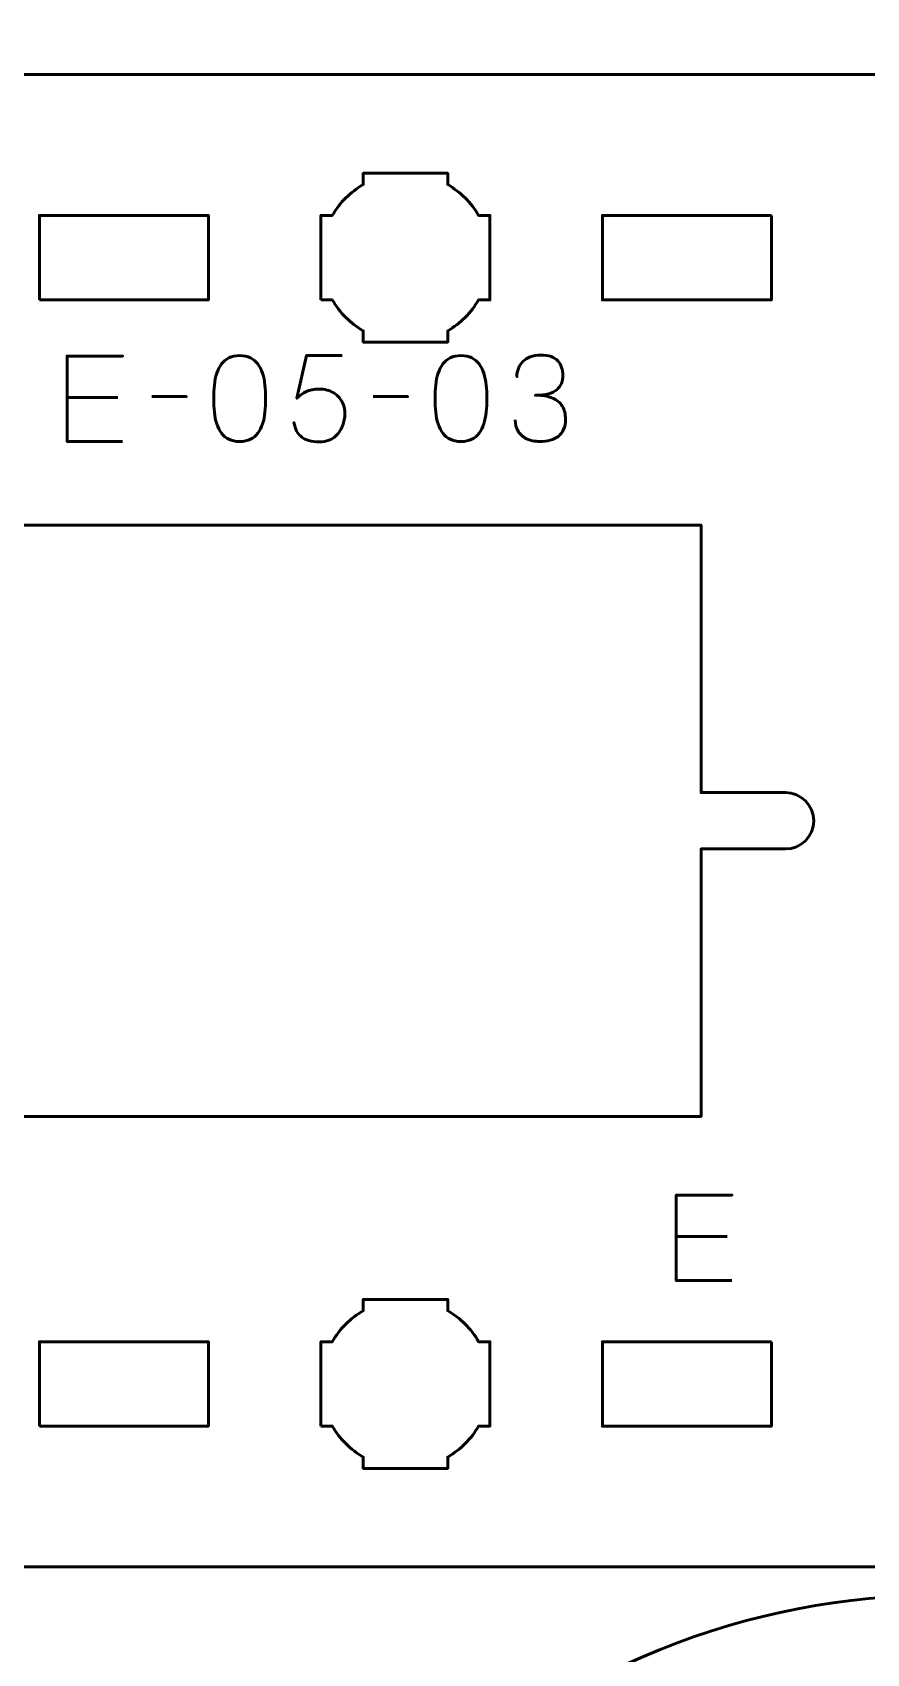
# Model space of a CAD drawing. Header units: centimetres. Extents: x -21 to 0, y -29.7 to 0.
# Drawn here: x -16.42 to -13.46, y -21.22 to -15.46 of the extents above; entities that cross this region are included whole.
import ezdxf

# ---------------------------------------------------------------- set-up
doc = ezdxf.new("R2010")
doc.units = ezdxf.units.CM
doc.header["$MEASUREMENT"] = 0
doc.layers.add('Layer 1', color=7, linetype='Continuous')

msp = doc.modelspace()

# ---------------------------------------------------------------- linework, layer by layer
at = {"layer": 'Layer 1', "color": 1, "lineweight": 53}
msp.add_open_spline([(-21.00003, -29.19995), (-21.00003, -29.19995), (-21.00003, -2.89992), (-21.00003, -2.89992), (-21.00003, -2.89992), (-21.00003, -2.81709), (-20.93286, -2.74992), (-20.85003, -2.74992), (-20.85003, -2.74992), (-20.7672, -2.74992), (-20.70003, -2.68275), (-20.70003, -2.59992), (-20.70003, -2.59992), (-20.70003, -2.51709), (-20.7672, -2.44992), (-20.85003, -2.44992), (-20.85003, -2.44992), (-20.93286, -2.44992), (-21.00003, -2.38275), (-21.00003, -2.29992), (-21.00003, -2.29992), (-21.00003, -2.21709), (-20.93286, -2.14992), (-20.85003, -2.14992), (-20.85003, -2.14992), (-20.7672, -2.14992), (-20.70003, -2.08275), (-20.70003, -1.99992), (-20.70003, -1.99992), (-20.70003, -1.91709), (-20.7672, -1.84992), (-20.85003, -1.84992), (-20.85003, -1.84992), (-20.93286, -1.84992), (-21.00003, -1.78275), (-21.00003, -1.69992), (-21.00003, -1.69992), (-21.00003, -1.61709), (-20.93286, -1.54992), (-20.85003, -1.54992), (-20.85003, -1.54992), (-20.7672, -1.54992), (-20.70003, -1.48275), (-20.70003, -1.39992), (-20.70003, -1.39992), (-20.70003, -1.31709), (-20.7672, -1.24992), (-20.85003, -1.24992), (-20.85003, -1.24992), (-20.93286, -1.24992), (-21.00003, -1.18275), (-21.00003, -1.09992), (-21.00003, -1.09992), (-21.00003, -1.09992), (-21.00003, -0.49992), (-21.00003, -0.49992), (-21.00003, -0.49992), (-21.00003, -0.22295), (-20.77694, 0.00004), (-20.49994, 0.00004), (-20.49994, 0.00004), (-20.49994, 0.00004), (-0.50008, 0.00004), (-0.50008, 0.00004), (-0.50008, 0.00004), (-0.22294, 0.00004), (0.00002, -0.22295), (0.00002, -0.49992), (0.00002, -0.49992), (0.00002, -0.49992), (0.00002, -29.19995), (0.00002, -29.19995), (0.00002, -29.19995), (0.00002, -29.47695), (-0.22294, -29.70004), (-0.50008, -29.70004), (-0.50008, -29.70004), (-0.50008, -29.70004), (-20.49994, -29.70004), (-20.49994, -29.70004), (-20.49994, -29.70004), (-20.77694, -29.70004), (-21.00003, -29.47695), (-21.00003, -29.19995)], degree=3, knots=[0, 0, 0, 0, 0.047619, 0.047619, 0.047619, 0.047619, 0.0952381, 0.0952381, 0.0952381, 0.0952381, 0.1428571, 0.1428571, 0.1428571, 0.1428571, 0.1904762, 0.1904762, 0.1904762, 0.1904762, 0.2380952, 0.2380952, 0.2380952, 0.2380952, 0.2857143, 0.2857143, 0.2857143, 0.2857143, 0.3333333, 0.3333333, 0.3333333, 0.3333333, 0.3809524, 0.3809524, 0.3809524, 0.3809524, 0.4285714, 0.4285714, 0.4285714, 0.4285714, 0.4761905, 0.4761905, 0.4761905, 0.4761905, 0.5238095, 0.5238095, 0.5238095, 0.5238095, 0.5714286, 0.5714286, 0.5714286, 0.5714286, 0.6190476, 0.6190476, 0.6190476, 0.6190476, 0.6666667, 0.6666667, 0.6666667, 0.6666667, 0.7142857, 0.7142857, 0.7142857, 0.7142857, 0.7619048, 0.7619048, 0.7619048, 0.7619048, 0.8095238, 0.8095238, 0.8095238, 0.8095238, 0.8571429, 0.8571429, 0.8571429, 0.8571429, 0.9047619, 0.9047619, 0.9047619, 0.9047619, 0.952381, 0.952381, 0.952381, 0.952381, 1, 1, 1, 1], dxfattribs=at)
at = {"layer": 'Layer 1', "color": 3, "lineweight": 53}
for points, knots in [([(-10.45004, -20.41233), (-10.45012, -20.68939), (-10.67319, -20.91227), (-10.95014, -20.91227), (-10.95014, -20.91227), (-13.71673, -20.91227), (-16.48335, -20.91227), (-19.24994, -20.91227), (-19.24994, -20.91227), (-19.52694, -20.91227), (-19.75004, -20.68918), (-19.75004, -20.41218), (-19.75004, -20.41218), (-19.75004, -20.41218), (-19.75004, -16.11232), (-19.75004, -16.11232), (-19.75004, -16.11232), (-19.75004, -15.83519), (-19.52694, -15.61223), (-19.24994, -15.61223), (-19.24994, -15.61223), (-16.48335, -15.61223), (-13.71673, -15.61223), (-10.95014, -15.61223), (-10.95014, -15.61223), (-10.67314, -15.61223), (-10.45004, -15.83532), (-10.45004, -16.11232), (-10.45004, -16.11232), (-10.45004, -16.11232), (-10.45004, -20.41233), (-10.45004, -20.41233)], [0, 0, 0, 0, 0.125, 0.125, 0.125, 0.125, 0.25, 0.25, 0.25, 0.25, 0.375, 0.375, 0.375, 0.375, 0.5, 0.5, 0.5, 0.5, 0.625, 0.625, 0.625, 0.625, 0.75, 0.75, 0.75, 0.75, 0.875, 0.875, 0.875, 0.875, 1, 1, 1, 1]), ([(-15.07368, -21.78858), (-14.03898, -20.75388), (-12.36074, -20.75388), (-11.32601, -21.78861), (-11.32601, -21.78861), (-10.29131, -22.82331), (-10.29131, -24.50155), (-11.32601, -25.53625), (-11.32601, -25.53625), (-12.36074, -26.57097), (-14.03898, -26.57097), (-15.07368, -25.53627), (-15.07368, -25.53627), (-16.10841, -24.50155), (-16.10841, -22.82331), (-15.07368, -21.78858)], [0, 0, 0, 0, 0.25, 0.25, 0.25, 0.25, 0.5, 0.5, 0.5, 0.5, 0.75, 0.75, 0.75, 0.75, 1, 1, 1, 1])]:
    msp.add_open_spline(points, degree=3, knots=knots, dxfattribs=at)
at = {"layer": 'Layer 1', "lineweight": 53}
for points, knots in [([(-15.39999, -16.41232), (-15.39999, -16.41232), (-15.39999, -16.2638), (-15.39999, -16.2638), (-15.39999, -16.2638), (-15.39999, -16.2638), (-15.40001, -16.26225), (-15.40001, -16.26225), (-15.40001, -16.26225), (-15.40001, -16.26225), (-15.39999, -16.2607), (-15.39999, -16.2607), (-15.39999, -16.2607), (-15.39999, -16.2607), (-15.39999, -16.11232), (-15.39999, -16.11232), (-15.39999, -16.11232), (-15.39999, -16.11232), (-15.3599, -16.11232), (-15.3599, -16.11232), (-15.3599, -16.11232), (-15.33355, -16.06675), (-15.29555, -16.02877), (-15.25, -16.00241), (-15.25, -16.00241), (-15.25, -16.00241), (-15.25, -15.96232), (-15.25, -15.96232), (-15.25, -15.96232), (-15.25, -15.96232), (-15.10595, -15.96232), (-15.10595, -15.96232), (-15.10595, -15.96232), (-15.10595, -15.96232), (-15.10001, -15.96226), (-15.10001, -15.96226), (-15.10001, -15.96226), (-15.10001, -15.96226), (-15.09407, -15.96232), (-15.09407, -15.96232), (-15.09407, -15.96232), (-15.09407, -15.96232), (-14.95, -15.96232), (-14.95, -15.96232), (-14.95, -15.96232), (-14.95, -15.96232), (-14.95, -16.00239), (-14.95, -16.00239), (-14.95, -16.00239), (-14.90443, -16.02875), (-14.86644, -16.06674), (-14.8401, -16.11232), (-14.8401, -16.11232), (-14.8401, -16.11232), (-14.8, -16.11232), (-14.8, -16.11232), (-14.8, -16.11232), (-14.8, -16.11232), (-14.8, -16.41232), (-14.8, -16.41232), (-14.8, -16.41232), (-14.8, -16.41232), (-14.84019, -16.41232), (-14.84019, -16.41232), (-14.84019, -16.41232), (-14.86653, -16.45782), (-14.90449, -16.49576), (-14.95, -16.5221), (-14.95, -16.5221), (-14.95, -16.5221), (-14.95, -16.56231), (-14.95, -16.56231), (-14.95, -16.56231), (-14.95, -16.56231), (-15.25, -16.56231), (-15.25, -16.56231), (-15.25, -16.56231), (-15.25, -16.56231), (-15.25, -16.52208), (-15.25, -16.52208), (-15.25, -16.52208), (-15.2955, -16.49574), (-15.33346, -16.45781), (-15.3598, -16.41232), (-15.3598, -16.41232), (-15.3598, -16.41232), (-15.39999, -16.41232), (-15.39999, -16.41232)], [0, 0, 0, 0, 0.0454545, 0.0454545, 0.0454545, 0.0454545, 0.0909091, 0.0909091, 0.0909091, 0.0909091, 0.1363636, 0.1363636, 0.1363636, 0.1363636, 0.1818182, 0.1818182, 0.1818182, 0.1818182, 0.2272727, 0.2272727, 0.2272727, 0.2272727, 0.2727273, 0.2727273, 0.2727273, 0.2727273, 0.3181818, 0.3181818, 0.3181818, 0.3181818, 0.3636364, 0.3636364, 0.3636364, 0.3636364, 0.4090909, 0.4090909, 0.4090909, 0.4090909, 0.4545455, 0.4545455, 0.4545455, 0.4545455, 0.5, 0.5, 0.5, 0.5, 0.5454545, 0.5454545, 0.5454545, 0.5454545, 0.5909091, 0.5909091, 0.5909091, 0.5909091, 0.6363636, 0.6363636, 0.6363636, 0.6363636, 0.6818182, 0.6818182, 0.6818182, 0.6818182, 0.7272727, 0.7272727, 0.7272727, 0.7272727, 0.7727273, 0.7727273, 0.7727273, 0.7727273, 0.8181818, 0.8181818, 0.8181818, 0.8181818, 0.8636364, 0.8636364, 0.8636364, 0.8636364, 0.9090909, 0.9090909, 0.9090909, 0.9090909, 0.9545455, 0.9545455, 0.9545455, 0.9545455, 1, 1, 1, 1]), ([(-16.39999, -16.41232), (-16.39999, -16.41232), (-16.39999, -16.11232), (-16.39999, -16.11232), (-16.39999, -16.11232), (-16.39999, -16.11232), (-15.8, -16.11232), (-15.8, -16.11232), (-15.8, -16.11232), (-15.8, -16.11232), (-15.8, -16.41232), (-15.8, -16.41232), (-15.8, -16.41232), (-15.8, -16.41232), (-16.39999, -16.41232), (-16.39999, -16.41232)], [0, 0, 0, 0, 0.25, 0.25, 0.25, 0.25, 0.5, 0.5, 0.5, 0.5, 0.75, 0.75, 0.75, 0.75, 1, 1, 1, 1]), ([(-13.80009, -16.11232), (-13.80009, -16.11232), (-13.80009, -16.41233), (-13.80009, -16.41233), (-13.80009, -16.41233), (-13.80009, -16.41233), (-14.40008, -16.41233), (-14.40008, -16.41233), (-14.40008, -16.41233), (-14.40008, -16.41233), (-14.40008, -16.11232), (-14.40008, -16.11232), (-14.40008, -16.11232), (-14.40008, -16.11232), (-13.80009, -16.11232), (-13.80009, -16.11232)], [0, 0, 0, 0, 0.25, 0.25, 0.25, 0.25, 0.5, 0.5, 0.5, 0.5, 0.75, 0.75, 0.75, 0.75, 1, 1, 1, 1]), ([(-17.10004, -19.31223), (-16.03655, -19.31224), (-15.25488, -19.31225), (-14.05004, -19.31225), (-14.05004, -19.31225), (-14.05004, -19.31225), (-14.05004, -18.36223), (-14.05004, -18.36223), (-14.05004, -18.36223), (-14.05004, -18.36223), (-13.74999, -18.36223), (-13.74999, -18.36223), (-13.74999, -18.36223), (-13.69478, -18.36223), (-13.64999, -18.31744), (-13.64999, -18.26223), (-13.64999, -18.26223), (-13.64999, -18.20702), (-13.69478, -18.16223), (-13.74999, -18.16223), (-13.74999, -18.16223), (-13.74999, -18.16223), (-14.05004, -18.16223), (-14.05004, -18.16223), (-14.05004, -18.16223), (-14.05004, -18.16223), (-14.05004, -17.21226), (-14.05004, -17.21226), (-14.05004, -17.21226), (-15.25485, -17.21226), (-16.03656, -17.21225), (-17.10004, -17.21225), (-17.10004, -17.21225), (-17.10004, -17.21225), (-18.15004, -17.21225), (-18.15004, -17.21225), (-18.15004, -17.21225), (-18.15004, -17.21225), (-18.15004, -18.16227), (-18.15004, -18.16227), (-18.15004, -18.16227), (-18.15004, -18.16227), (-18.45009, -18.16227), (-18.45009, -18.16227), (-18.45009, -18.16227), (-18.5053, -18.16227), (-18.55009, -18.20706), (-18.55009, -18.26227), (-18.55009, -18.26227), (-18.55009, -18.31748), (-18.5053, -18.36227), (-18.45009, -18.36227), (-18.45009, -18.36227), (-18.45009, -18.36227), (-18.15004, -18.36227), (-18.15004, -18.36227), (-18.15004, -18.36227), (-18.15004, -18.36227), (-18.15004, -19.31224), (-18.15004, -19.31224), (-18.15004, -19.31224), (-18.15004, -19.31224), (-17.10004, -19.31223), (-17.10004, -19.31223)], [0, 0, 0, 0, 0.0625, 0.0625, 0.0625, 0.0625, 0.125, 0.125, 0.125, 0.125, 0.1875, 0.1875, 0.1875, 0.1875, 0.25, 0.25, 0.25, 0.25, 0.3125, 0.3125, 0.3125, 0.3125, 0.375, 0.375, 0.375, 0.375, 0.4375, 0.4375, 0.4375, 0.4375, 0.5, 0.5, 0.5, 0.5, 0.5625, 0.5625, 0.5625, 0.5625, 0.625, 0.625, 0.625, 0.625, 0.6875, 0.6875, 0.6875, 0.6875, 0.75, 0.75, 0.75, 0.75, 0.8125, 0.8125, 0.8125, 0.8125, 0.875, 0.875, 0.875, 0.875, 0.9375, 0.9375, 0.9375, 0.9375, 1, 1, 1, 1]), ([(-15.39999, -20.41232), (-15.39999, -20.41232), (-15.39999, -20.2638), (-15.39999, -20.2638), (-15.39999, -20.2638), (-15.39999, -20.2638), (-15.40001, -20.26225), (-15.40001, -20.26225), (-15.40001, -20.26225), (-15.40001, -20.26225), (-15.39999, -20.2607), (-15.39999, -20.2607), (-15.39999, -20.2607), (-15.39999, -20.2607), (-15.39999, -20.11232), (-15.39999, -20.11232), (-15.39999, -20.11232), (-15.39999, -20.11232), (-15.3599, -20.11232), (-15.3599, -20.11232), (-15.3599, -20.11232), (-15.33355, -20.06675), (-15.29555, -20.02877), (-15.25, -20.00241), (-15.25, -20.00241), (-15.25, -20.00241), (-15.25, -19.96232), (-15.25, -19.96232), (-15.25, -19.96232), (-15.25, -19.96232), (-15.10595, -19.96232), (-15.10595, -19.96232), (-15.10595, -19.96232), (-15.10595, -19.96232), (-15.10001, -19.96226), (-15.10001, -19.96226), (-15.10001, -19.96226), (-15.10001, -19.96226), (-15.09407, -19.96232), (-15.09407, -19.96232), (-15.09407, -19.96232), (-15.09407, -19.96232), (-14.95, -19.96232), (-14.95, -19.96232), (-14.95, -19.96232), (-14.95, -19.96232), (-14.95, -20.00239), (-14.95, -20.00239), (-14.95, -20.00239), (-14.90443, -20.02875), (-14.86644, -20.06674), (-14.8401, -20.11232), (-14.8401, -20.11232), (-14.8401, -20.11232), (-14.8, -20.11232), (-14.8, -20.11232), (-14.8, -20.11232), (-14.8, -20.11232), (-14.8, -20.41232), (-14.8, -20.41232), (-14.8, -20.41232), (-14.8, -20.41232), (-14.84019, -20.41232), (-14.84019, -20.41232), (-14.84019, -20.41232), (-14.86653, -20.45782), (-14.90449, -20.49576), (-14.95, -20.5221), (-14.95, -20.5221), (-14.95, -20.5221), (-14.95, -20.56231), (-14.95, -20.56231), (-14.95, -20.56231), (-14.95, -20.56231), (-15.25, -20.56231), (-15.25, -20.56231), (-15.25, -20.56231), (-15.25, -20.56231), (-15.25, -20.52208), (-15.25, -20.52208), (-15.25, -20.52208), (-15.2955, -20.49574), (-15.33346, -20.45781), (-15.3598, -20.41232), (-15.3598, -20.41232), (-15.3598, -20.41232), (-15.39999, -20.41232), (-15.39999, -20.41232)], [0, 0, 0, 0, 0.0454545, 0.0454545, 0.0454545, 0.0454545, 0.0909091, 0.0909091, 0.0909091, 0.0909091, 0.1363636, 0.1363636, 0.1363636, 0.1363636, 0.1818182, 0.1818182, 0.1818182, 0.1818182, 0.2272727, 0.2272727, 0.2272727, 0.2272727, 0.2727273, 0.2727273, 0.2727273, 0.2727273, 0.3181818, 0.3181818, 0.3181818, 0.3181818, 0.3636364, 0.3636364, 0.3636364, 0.3636364, 0.4090909, 0.4090909, 0.4090909, 0.4090909, 0.4545455, 0.4545455, 0.4545455, 0.4545455, 0.5, 0.5, 0.5, 0.5, 0.5454545, 0.5454545, 0.5454545, 0.5454545, 0.5909091, 0.5909091, 0.5909091, 0.5909091, 0.6363636, 0.6363636, 0.6363636, 0.6363636, 0.6818182, 0.6818182, 0.6818182, 0.6818182, 0.7272727, 0.7272727, 0.7272727, 0.7272727, 0.7727273, 0.7727273, 0.7727273, 0.7727273, 0.8181818, 0.8181818, 0.8181818, 0.8181818, 0.8636364, 0.8636364, 0.8636364, 0.8636364, 0.9090909, 0.9090909, 0.9090909, 0.9090909, 0.9545455, 0.9545455, 0.9545455, 0.9545455, 1, 1, 1, 1]), ([(-16.39999, -20.41232), (-16.39999, -20.41232), (-16.39999, -20.11232), (-16.39999, -20.11232), (-16.39999, -20.11232), (-16.39999, -20.11232), (-15.8, -20.11232), (-15.8, -20.11232), (-15.8, -20.11232), (-15.8, -20.11232), (-15.8, -20.41232), (-15.8, -20.41232), (-15.8, -20.41232), (-15.8, -20.41232), (-16.39999, -20.41232), (-16.39999, -20.41232)], [0, 0, 0, 0, 0.25, 0.25, 0.25, 0.25, 0.5, 0.5, 0.5, 0.5, 0.75, 0.75, 0.75, 0.75, 1, 1, 1, 1]), ([(-13.80009, -20.11232), (-13.80009, -20.11232), (-13.80009, -20.41233), (-13.80009, -20.41233), (-13.80009, -20.41233), (-13.80009, -20.41233), (-14.40008, -20.41233), (-14.40008, -20.41233), (-14.40008, -20.41233), (-14.40008, -20.41233), (-14.40008, -20.11232), (-14.40008, -20.11232), (-14.40008, -20.11232), (-14.40008, -20.11232), (-13.80009, -20.11232), (-13.80009, -20.11232)], [0, 0, 0, 0, 0.25, 0.25, 0.25, 0.25, 0.5, 0.5, 0.5, 0.5, 0.75, 0.75, 0.75, 0.75, 1, 1, 1, 1])]:
    msp.add_open_spline(points, degree=3, knots=knots, dxfattribs=at)
at = {"layer": 'Layer 1', "color": 5, "lineweight": 53}
for points, knots in [([(-16.10457, -16.91509), (-16.10457, -16.91509), (-16.30184, -16.91509), (-16.30184, -16.91509), (-16.30184, -16.91509), (-16.30184, -16.91509), (-16.30184, -16.61156), (-16.30184, -16.61156), (-16.30184, -16.61156), (-16.30184, -16.61156), (-16.10457, -16.61156), (-16.10457, -16.61156), (-16.10457, -16.61156), (-16.10457, -16.61156), (-16.30184, -16.61156), (-16.30184, -16.61156), (-16.30184, -16.61156), (-16.30184, -16.61156), (-16.30184, -16.91509), (-16.30184, -16.91509), (-16.30184, -16.91509), (-16.30184, -16.91509), (-16.10457, -16.91509), (-16.10457, -16.91509)], [0, 0, 0, 0, 0.1666667, 0.1666667, 0.1666667, 0.1666667, 0.3333333, 0.3333333, 0.3333333, 0.3333333, 0.5, 0.5, 0.5, 0.5, 0.6666667, 0.6666667, 0.6666667, 0.6666667, 0.8333333, 0.8333333, 0.8333333, 0.8333333, 1, 1, 1, 1]), ([(-15.68886, -16.91509), (-15.67405, -16.91502), (-15.66128, -16.91241), (-15.65062, -16.90733), (-15.65062, -16.90733), (-15.64004, -16.90225), (-15.63122, -16.89498), (-15.62417, -16.88574), (-15.62417, -16.88574), (-15.61718, -16.87643), (-15.61168, -16.86542), (-15.60759, -16.85272), (-15.60759, -16.85272), (-15.60356, -16.84002), (-15.60067, -16.82612), (-15.59905, -16.81088), (-15.59905, -16.81088), (-15.59735, -16.79564), (-15.59651, -16.77962), (-15.59658, -16.76269), (-15.59658, -16.76269), (-15.59651, -16.74583), (-15.59735, -16.72981), (-15.59905, -16.71464), (-15.59905, -16.71464), (-15.60067, -16.69947), (-15.60356, -16.6855), (-15.60759, -16.6728), (-15.60759, -16.6728), (-15.61168, -16.66017), (-15.61718, -16.64917), (-15.62417, -16.63978), (-15.62417, -16.63978), (-15.63122, -16.63047), (-15.64004, -16.6232), (-15.65062, -16.61812), (-15.65062, -16.61812), (-15.66128, -16.61297), (-15.67405, -16.61036), (-15.68886, -16.61029), (-15.68886, -16.61029), (-15.70368, -16.61036), (-15.71645, -16.61297), (-15.72711, -16.61812), (-15.72711, -16.61812), (-15.73769, -16.6232), (-15.74651, -16.63047), (-15.75356, -16.63978), (-15.75356, -16.63978), (-15.76055, -16.64917), (-15.76605, -16.66017), (-15.77014, -16.6728), (-15.77014, -16.6728), (-15.77417, -16.6855), (-15.77706, -16.69947), (-15.77868, -16.71464), (-15.77868, -16.71464), (-15.78037, -16.72981), (-15.78122, -16.74583), (-15.78115, -16.76269), (-15.78115, -16.76269), (-15.78122, -16.77962), (-15.78037, -16.79564), (-15.77868, -16.81088), (-15.77868, -16.81088), (-15.77706, -16.82612), (-15.77417, -16.84002), (-15.77014, -16.85272), (-15.77014, -16.85272), (-15.76605, -16.86542), (-15.76055, -16.87643), (-15.75356, -16.88574), (-15.75356, -16.88574), (-15.74651, -16.89498), (-15.73769, -16.90225), (-15.72711, -16.90733), (-15.72711, -16.90733), (-15.71645, -16.91241), (-15.70368, -16.91502), (-15.68886, -16.91509)], [0, 0, 0, 0, 0.05, 0.05, 0.05, 0.05, 0.1, 0.1, 0.1, 0.1, 0.15, 0.15, 0.15, 0.15, 0.2, 0.2, 0.2, 0.2, 0.25, 0.25, 0.25, 0.25, 0.3, 0.3, 0.3, 0.3, 0.35, 0.35, 0.35, 0.35, 0.4, 0.4, 0.4, 0.4, 0.45, 0.45, 0.45, 0.45, 0.5, 0.5, 0.5, 0.5, 0.55, 0.55, 0.55, 0.55, 0.6, 0.6, 0.6, 0.6, 0.65, 0.65, 0.65, 0.65, 0.7, 0.7, 0.7, 0.7, 0.75, 0.75, 0.75, 0.75, 0.8, 0.8, 0.8, 0.8, 0.85, 0.85, 0.85, 0.85, 0.9, 0.9, 0.9, 0.9, 0.95, 0.95, 0.95, 0.95, 1, 1, 1, 1]), ([(-15.68886, -16.91509), (-15.67405, -16.91502), (-15.66128, -16.91241), (-15.65062, -16.90733), (-15.65062, -16.90733), (-15.64004, -16.90225), (-15.63122, -16.89498), (-15.62417, -16.88574), (-15.62417, -16.88574), (-15.61718, -16.87643), (-15.61168, -16.86542), (-15.60759, -16.85272), (-15.60759, -16.85272), (-15.60356, -16.84002), (-15.60067, -16.82612), (-15.59905, -16.81088), (-15.59905, -16.81088), (-15.59735, -16.79564), (-15.59651, -16.77962), (-15.59658, -16.76269), (-15.59658, -16.76269), (-15.59651, -16.74583), (-15.59735, -16.72981), (-15.59905, -16.71464), (-15.59905, -16.71464), (-15.60067, -16.69947), (-15.60356, -16.6855), (-15.60759, -16.6728), (-15.60759, -16.6728), (-15.61168, -16.66017), (-15.61718, -16.64917), (-15.62417, -16.63978), (-15.62417, -16.63978), (-15.63122, -16.63047), (-15.64004, -16.6232), (-15.65062, -16.61812), (-15.65062, -16.61812), (-15.66128, -16.61297), (-15.67405, -16.61036), (-15.68886, -16.61029), (-15.68886, -16.61029), (-15.70368, -16.61036), (-15.71645, -16.61297), (-15.72711, -16.61812), (-15.72711, -16.61812), (-15.73769, -16.6232), (-15.74651, -16.63047), (-15.75356, -16.63978), (-15.75356, -16.63978), (-15.76055, -16.64917), (-15.76605, -16.66017), (-15.77014, -16.6728), (-15.77014, -16.6728), (-15.77417, -16.6855), (-15.77706, -16.69947), (-15.77868, -16.71464), (-15.77868, -16.71464), (-15.78037, -16.72981), (-15.78122, -16.74583), (-15.78115, -16.76269), (-15.78115, -16.76269), (-15.78122, -16.77962), (-15.78037, -16.79564), (-15.77868, -16.81088), (-15.77868, -16.81088), (-15.77706, -16.82612), (-15.77417, -16.84002), (-15.77014, -16.85272), (-15.77014, -16.85272), (-15.76605, -16.86542), (-15.76055, -16.87643), (-15.75356, -16.88574), (-15.75356, -16.88574), (-15.74651, -16.89498), (-15.73769, -16.90225), (-15.72711, -16.90733), (-15.72711, -16.90733), (-15.71645, -16.91241), (-15.70368, -16.91502), (-15.68886, -16.91509)], [0, 0, 0, 0, 0.05, 0.05, 0.05, 0.05, 0.1, 0.1, 0.1, 0.1, 0.15, 0.15, 0.15, 0.15, 0.2, 0.2, 0.2, 0.2, 0.25, 0.25, 0.25, 0.25, 0.3, 0.3, 0.3, 0.3, 0.35, 0.35, 0.35, 0.35, 0.4, 0.4, 0.4, 0.4, 0.45, 0.45, 0.45, 0.45, 0.5, 0.5, 0.5, 0.5, 0.55, 0.55, 0.55, 0.55, 0.6, 0.6, 0.6, 0.6, 0.65, 0.65, 0.65, 0.65, 0.7, 0.7, 0.7, 0.7, 0.75, 0.75, 0.75, 0.75, 0.8, 0.8, 0.8, 0.8, 0.85, 0.85, 0.85, 0.85, 0.9, 0.9, 0.9, 0.9, 0.95, 0.95, 0.95, 0.95, 1, 1, 1, 1]), ([(-15.3248, -16.60987), (-15.3248, -16.60987), (-15.4518, -16.60987), (-15.4518, -16.60987), (-15.4518, -16.60987), (-15.4518, -16.60987), (-15.48567, -16.76142), (-15.48567, -16.76142), (-15.48567, -16.76142), (-15.47974, -16.75634), (-15.4741, -16.75176), (-15.46866, -16.74773), (-15.46866, -16.74773), (-15.4633, -16.74371), (-15.45766, -16.74033), (-15.45166, -16.7375), (-15.45166, -16.7375), (-15.44573, -16.73468), (-15.43896, -16.73256), (-15.43134, -16.73108), (-15.43134, -16.73108), (-15.42379, -16.7296), (-15.41476, -16.72882), (-15.40439, -16.72882), (-15.40439, -16.72882), (-15.39592, -16.72882), (-15.38745, -16.72995), (-15.37899, -16.73228), (-15.37899, -16.73228), (-15.37052, -16.73454), (-15.36248, -16.738), (-15.35486, -16.74258), (-15.35486, -16.74258), (-15.34717, -16.74724), (-15.34039, -16.75303), (-15.33447, -16.76001), (-15.33447, -16.76001), (-15.32847, -16.767), (-15.32374, -16.77518), (-15.32036, -16.78456), (-15.32036, -16.78456), (-15.3169, -16.79395), (-15.31514, -16.8046), (-15.31507, -16.81645), (-15.31507, -16.81645), (-15.31499, -16.82083), (-15.31549, -16.82633), (-15.31648, -16.83282), (-15.31648, -16.83282), (-15.31739, -16.83931), (-15.31909, -16.84637), (-15.32149, -16.85385), (-15.32149, -16.85385), (-15.32388, -16.86133), (-15.32727, -16.86874), (-15.33157, -16.87607), (-15.33157, -16.87607), (-15.33588, -16.88341), (-15.34138, -16.89011), (-15.34801, -16.89618), (-15.34801, -16.89618), (-15.35465, -16.90225), (-15.36269, -16.90712), (-15.37207, -16.91079), (-15.37207, -16.91079), (-15.38153, -16.91438), (-15.39261, -16.91629), (-15.40523, -16.91636), (-15.40523, -16.91636), (-15.42033, -16.91629), (-15.43303, -16.91467), (-15.44333, -16.91163), (-15.44333, -16.91163), (-15.45364, -16.90853), (-15.46203, -16.90451), (-15.46852, -16.89943), (-15.46852, -16.89943), (-15.47508, -16.89435), (-15.48016, -16.88877), (-15.48383, -16.88271), (-15.48383, -16.88271), (-15.4875, -16.87664), (-15.49025, -16.87057), (-15.49209, -16.8645), (-15.49209, -16.8645), (-15.49392, -16.85843), (-15.49533, -16.85286), (-15.49625, -16.84778), (-15.49625, -16.84778), (-15.49533, -16.85286), (-15.49392, -16.85843), (-15.49209, -16.8645), (-15.49209, -16.8645), (-15.49025, -16.87057), (-15.4875, -16.87664), (-15.48383, -16.88271), (-15.48383, -16.88271), (-15.48016, -16.88877), (-15.47508, -16.89435), (-15.46852, -16.89943), (-15.46852, -16.89943), (-15.46203, -16.90451), (-15.45364, -16.90853), (-15.44333, -16.91163), (-15.44333, -16.91163), (-15.43303, -16.91467), (-15.42033, -16.91629), (-15.40523, -16.91636), (-15.40523, -16.91636), (-15.39261, -16.91629), (-15.38153, -16.91438), (-15.37207, -16.91079), (-15.37207, -16.91079), (-15.36269, -16.90712), (-15.35465, -16.90225), (-15.34801, -16.89618), (-15.34801, -16.89618), (-15.34138, -16.89011), (-15.33588, -16.88341), (-15.33157, -16.87607), (-15.33157, -16.87607), (-15.32727, -16.86874), (-15.32388, -16.86133), (-15.32149, -16.85385), (-15.32149, -16.85385), (-15.31909, -16.84637), (-15.31739, -16.83931), (-15.31648, -16.83282), (-15.31648, -16.83282), (-15.31549, -16.82633), (-15.31499, -16.82083), (-15.31507, -16.81645), (-15.31507, -16.81645), (-15.31514, -16.8046), (-15.3169, -16.79395), (-15.32036, -16.78456), (-15.32036, -16.78456), (-15.32374, -16.77518), (-15.32847, -16.767), (-15.33447, -16.76001), (-15.33447, -16.76001), (-15.34039, -16.75303), (-15.34717, -16.74724), (-15.35486, -16.74258), (-15.35486, -16.74258), (-15.36248, -16.738), (-15.37052, -16.73454), (-15.37899, -16.73228), (-15.37899, -16.73228), (-15.38745, -16.72995), (-15.39592, -16.72882), (-15.40439, -16.72882), (-15.40439, -16.72882), (-15.41476, -16.72882), (-15.42379, -16.7296), (-15.43134, -16.73108), (-15.43134, -16.73108), (-15.43896, -16.73256), (-15.44573, -16.73468), (-15.45166, -16.7375), (-15.45166, -16.7375), (-15.45766, -16.74033), (-15.4633, -16.74371), (-15.46866, -16.74773), (-15.46866, -16.74773), (-15.4741, -16.75176), (-15.47974, -16.75634), (-15.48567, -16.76142), (-15.48567, -16.76142), (-15.48567, -16.76142), (-15.4518, -16.60987), (-15.4518, -16.60987), (-15.4518, -16.60987), (-15.4518, -16.60987), (-15.3248, -16.60987), (-15.3248, -16.60987)], [0, 0, 0, 0, 0.0227273, 0.0227273, 0.0227273, 0.0227273, 0.0454545, 0.0454545, 0.0454545, 0.0454545, 0.0681818, 0.0681818, 0.0681818, 0.0681818, 0.0909091, 0.0909091, 0.0909091, 0.0909091, 0.1136364, 0.1136364, 0.1136364, 0.1136364, 0.1363636, 0.1363636, 0.1363636, 0.1363636, 0.1590909, 0.1590909, 0.1590909, 0.1590909, 0.1818182, 0.1818182, 0.1818182, 0.1818182, 0.2045455, 0.2045455, 0.2045455, 0.2045455, 0.2272727, 0.2272727, 0.2272727, 0.2272727, 0.25, 0.25, 0.25, 0.25, 0.2727273, 0.2727273, 0.2727273, 0.2727273, 0.2954545, 0.2954545, 0.2954545, 0.2954545, 0.3181818, 0.3181818, 0.3181818, 0.3181818, 0.3409091, 0.3409091, 0.3409091, 0.3409091, 0.3636364, 0.3636364, 0.3636364, 0.3636364, 0.3863636, 0.3863636, 0.3863636, 0.3863636, 0.4090909, 0.4090909, 0.4090909, 0.4090909, 0.4318182, 0.4318182, 0.4318182, 0.4318182, 0.4545455, 0.4545455, 0.4545455, 0.4545455, 0.4772727, 0.4772727, 0.4772727, 0.4772727, 0.5, 0.5, 0.5, 0.5, 0.5227273, 0.5227273, 0.5227273, 0.5227273, 0.5454545, 0.5454545, 0.5454545, 0.5454545, 0.5681818, 0.5681818, 0.5681818, 0.5681818, 0.5909091, 0.5909091, 0.5909091, 0.5909091, 0.6136364, 0.6136364, 0.6136364, 0.6136364, 0.6363636, 0.6363636, 0.6363636, 0.6363636, 0.6590909, 0.6590909, 0.6590909, 0.6590909, 0.6818182, 0.6818182, 0.6818182, 0.6818182, 0.7045455, 0.7045455, 0.7045455, 0.7045455, 0.7272727, 0.7272727, 0.7272727, 0.7272727, 0.75, 0.75, 0.75, 0.75, 0.7727273, 0.7727273, 0.7727273, 0.7727273, 0.7954545, 0.7954545, 0.7954545, 0.7954545, 0.8181818, 0.8181818, 0.8181818, 0.8181818, 0.8409091, 0.8409091, 0.8409091, 0.8409091, 0.8636364, 0.8636364, 0.8636364, 0.8636364, 0.8863636, 0.8863636, 0.8863636, 0.8863636, 0.9090909, 0.9090909, 0.9090909, 0.9090909, 0.9318182, 0.9318182, 0.9318182, 0.9318182, 0.9545455, 0.9545455, 0.9545455, 0.9545455, 0.9772727, 0.9772727, 0.9772727, 0.9772727, 1, 1, 1, 1]), ([(-14.90274, -16.91509), (-14.88793, -16.91502), (-14.87516, -16.91241), (-14.8645, -16.90733), (-14.8645, -16.90733), (-14.85392, -16.90225), (-14.8451, -16.89498), (-14.83805, -16.88574), (-14.83805, -16.88574), (-14.83106, -16.87643), (-14.82556, -16.86542), (-14.82147, -16.85272), (-14.82147, -16.85272), (-14.81744, -16.84002), (-14.81455, -16.82612), (-14.81293, -16.81088), (-14.81293, -16.81088), (-14.81123, -16.79564), (-14.81039, -16.77962), (-14.81046, -16.76269), (-14.81046, -16.76269), (-14.81039, -16.74583), (-14.81123, -16.72981), (-14.81293, -16.71464), (-14.81293, -16.71464), (-14.81455, -16.69947), (-14.81744, -16.6855), (-14.82147, -16.6728), (-14.82147, -16.6728), (-14.82556, -16.66017), (-14.83106, -16.64917), (-14.83805, -16.63978), (-14.83805, -16.63978), (-14.8451, -16.63047), (-14.85392, -16.6232), (-14.8645, -16.61812), (-14.8645, -16.61812), (-14.87516, -16.61297), (-14.88793, -16.61036), (-14.90274, -16.61029), (-14.90274, -16.61029), (-14.91756, -16.61036), (-14.93033, -16.61297), (-14.94099, -16.61812), (-14.94099, -16.61812), (-14.95157, -16.6232), (-14.96039, -16.63047), (-14.96744, -16.63978), (-14.96744, -16.63978), (-14.97443, -16.64917), (-14.97993, -16.66017), (-14.98402, -16.6728), (-14.98402, -16.6728), (-14.98805, -16.6855), (-14.99094, -16.69947), (-14.99256, -16.71464), (-14.99256, -16.71464), (-14.99425, -16.72981), (-14.9951, -16.74583), (-14.99503, -16.76269), (-14.99503, -16.76269), (-14.9951, -16.77962), (-14.99425, -16.79564), (-14.99256, -16.81088), (-14.99256, -16.81088), (-14.99094, -16.82612), (-14.98805, -16.84002), (-14.98402, -16.85272), (-14.98402, -16.85272), (-14.97993, -16.86542), (-14.97443, -16.87643), (-14.96744, -16.88574), (-14.96744, -16.88574), (-14.96039, -16.89498), (-14.95157, -16.90225), (-14.94099, -16.90733), (-14.94099, -16.90733), (-14.93033, -16.91241), (-14.91756, -16.91502), (-14.90274, -16.91509)], [0, 0, 0, 0, 0.05, 0.05, 0.05, 0.05, 0.1, 0.1, 0.1, 0.1, 0.15, 0.15, 0.15, 0.15, 0.2, 0.2, 0.2, 0.2, 0.25, 0.25, 0.25, 0.25, 0.3, 0.3, 0.3, 0.3, 0.35, 0.35, 0.35, 0.35, 0.4, 0.4, 0.4, 0.4, 0.45, 0.45, 0.45, 0.45, 0.5, 0.5, 0.5, 0.5, 0.55, 0.55, 0.55, 0.55, 0.6, 0.6, 0.6, 0.6, 0.65, 0.65, 0.65, 0.65, 0.7, 0.7, 0.7, 0.7, 0.75, 0.75, 0.75, 0.75, 0.8, 0.8, 0.8, 0.8, 0.85, 0.85, 0.85, 0.85, 0.9, 0.9, 0.9, 0.9, 0.95, 0.95, 0.95, 0.95, 1, 1, 1, 1]), ([(-14.90274, -16.91509), (-14.88793, -16.91502), (-14.87516, -16.91241), (-14.8645, -16.90733), (-14.8645, -16.90733), (-14.85392, -16.90225), (-14.8451, -16.89498), (-14.83805, -16.88574), (-14.83805, -16.88574), (-14.83106, -16.87643), (-14.82556, -16.86542), (-14.82147, -16.85272), (-14.82147, -16.85272), (-14.81744, -16.84002), (-14.81455, -16.82612), (-14.81293, -16.81088), (-14.81293, -16.81088), (-14.81123, -16.79564), (-14.81039, -16.77962), (-14.81046, -16.76269), (-14.81046, -16.76269), (-14.81039, -16.74583), (-14.81123, -16.72981), (-14.81293, -16.71464), (-14.81293, -16.71464), (-14.81455, -16.69947), (-14.81744, -16.6855), (-14.82147, -16.6728), (-14.82147, -16.6728), (-14.82556, -16.66017), (-14.83106, -16.64917), (-14.83805, -16.63978), (-14.83805, -16.63978), (-14.8451, -16.63047), (-14.85392, -16.6232), (-14.8645, -16.61812), (-14.8645, -16.61812), (-14.87516, -16.61297), (-14.88793, -16.61036), (-14.90274, -16.61029), (-14.90274, -16.61029), (-14.91756, -16.61036), (-14.93033, -16.61297), (-14.94099, -16.61812), (-14.94099, -16.61812), (-14.95157, -16.6232), (-14.96039, -16.63047), (-14.96744, -16.63978), (-14.96744, -16.63978), (-14.97443, -16.64917), (-14.97993, -16.66017), (-14.98402, -16.6728), (-14.98402, -16.6728), (-14.98805, -16.6855), (-14.99094, -16.69947), (-14.99256, -16.71464), (-14.99256, -16.71464), (-14.99425, -16.72981), (-14.9951, -16.74583), (-14.99503, -16.76269), (-14.99503, -16.76269), (-14.9951, -16.77962), (-14.99425, -16.79564), (-14.99256, -16.81088), (-14.99256, -16.81088), (-14.99094, -16.82612), (-14.98805, -16.84002), (-14.98402, -16.85272), (-14.98402, -16.85272), (-14.97993, -16.86542), (-14.97443, -16.87643), (-14.96744, -16.88574), (-14.96744, -16.88574), (-14.96039, -16.89498), (-14.95157, -16.90225), (-14.94099, -16.90733), (-14.94099, -16.90733), (-14.93033, -16.91241), (-14.91756, -16.91502), (-14.90274, -16.91509)], [0, 0, 0, 0, 0.05, 0.05, 0.05, 0.05, 0.1, 0.1, 0.1, 0.1, 0.15, 0.15, 0.15, 0.15, 0.2, 0.2, 0.2, 0.2, 0.25, 0.25, 0.25, 0.25, 0.3, 0.3, 0.3, 0.3, 0.35, 0.35, 0.35, 0.35, 0.4, 0.4, 0.4, 0.4, 0.45, 0.45, 0.45, 0.45, 0.5, 0.5, 0.5, 0.5, 0.55, 0.55, 0.55, 0.55, 0.6, 0.6, 0.6, 0.6, 0.65, 0.65, 0.65, 0.65, 0.7, 0.7, 0.7, 0.7, 0.75, 0.75, 0.75, 0.75, 0.8, 0.8, 0.8, 0.8, 0.85, 0.85, 0.85, 0.85, 0.9, 0.9, 0.9, 0.9, 0.95, 0.95, 0.95, 0.95, 1, 1, 1, 1]), ([(-14.71013, -16.83847), (-14.71006, -16.85371), (-14.70653, -16.86697), (-14.69955, -16.87847), (-14.69955, -16.87847), (-14.69256, -16.8899), (-14.68261, -16.89886), (-14.66963, -16.90528), (-14.66963, -16.90528), (-14.65665, -16.9117), (-14.64106, -16.91495), (-14.62292, -16.91509), (-14.62292, -16.91509), (-14.60931, -16.91509), (-14.59696, -16.91368), (-14.58574, -16.91072), (-14.58574, -16.91072), (-14.57459, -16.90775), (-14.565, -16.90317), (-14.55688, -16.89689), (-14.55688, -16.89689), (-14.54877, -16.89061), (-14.54256, -16.88249), (-14.53812, -16.87262), (-14.53812, -16.87262), (-14.53374, -16.86267), (-14.53156, -16.85074), (-14.53149, -16.83677), (-14.53149, -16.83677), (-14.53141, -16.81815), (-14.53522, -16.80241), (-14.54277, -16.78964), (-14.54277, -16.78964), (-14.55032, -16.77687), (-14.56204, -16.76728), (-14.57777, -16.76072), (-14.57777, -16.76072), (-14.5935, -16.75415), (-14.61368, -16.75084), (-14.63816, -16.75084), (-14.63816, -16.75084), (-14.61989, -16.75091), (-14.60458, -16.74922), (-14.59209, -16.74576), (-14.59209, -16.74576), (-14.57967, -16.7423), (-14.56973, -16.73743), (-14.56225, -16.73108), (-14.56225, -16.73108), (-14.55477, -16.7248), (-14.54934, -16.71732), (-14.54609, -16.70872), (-14.54609, -16.70872), (-14.54277, -16.70018), (-14.54115, -16.6908), (-14.54122, -16.68057), (-14.54122, -16.68057), (-14.54115, -16.67033), (-14.54256, -16.66088), (-14.54538, -16.65213), (-14.54538, -16.65213), (-14.54814, -16.64338), (-14.55265, -16.63569), (-14.55879, -16.62913), (-14.55879, -16.62913), (-14.56493, -16.62257), (-14.57304, -16.61742), (-14.58299, -16.61375), (-14.58299, -16.61375), (-14.59301, -16.61008), (-14.60522, -16.60825), (-14.61954, -16.60818), (-14.61954, -16.60818), (-14.63379, -16.60825), (-14.64628, -16.61036), (-14.65686, -16.61446), (-14.65686, -16.61446), (-14.66752, -16.61855), (-14.67626, -16.62412), (-14.68332, -16.63125), (-14.68332, -16.63125), (-14.6903, -16.63837), (-14.69553, -16.64649), (-14.69898, -16.65566), (-14.69898, -16.65566), (-14.70251, -16.66483), (-14.7042, -16.67457), (-14.7042, -16.6848), (-14.7042, -16.6848), (-14.7042, -16.67457), (-14.70251, -16.66483), (-14.69898, -16.65566), (-14.69898, -16.65566), (-14.69553, -16.64649), (-14.6903, -16.63837), (-14.68332, -16.63125), (-14.68332, -16.63125), (-14.67626, -16.62412), (-14.66752, -16.61855), (-14.65686, -16.61446), (-14.65686, -16.61446), (-14.64628, -16.61036), (-14.63379, -16.60825), (-14.61954, -16.60818), (-14.61954, -16.60818), (-14.60522, -16.60825), (-14.59301, -16.61008), (-14.58299, -16.61375), (-14.58299, -16.61375), (-14.57304, -16.61742), (-14.56493, -16.62257), (-14.55879, -16.62913), (-14.55879, -16.62913), (-14.55265, -16.63569), (-14.54814, -16.64338), (-14.54538, -16.65213), (-14.54538, -16.65213), (-14.54256, -16.66088), (-14.54115, -16.67033), (-14.54122, -16.68057), (-14.54122, -16.68057), (-14.54115, -16.6908), (-14.54277, -16.70018), (-14.54609, -16.70872), (-14.54609, -16.70872), (-14.54934, -16.71732), (-14.55477, -16.7248), (-14.56225, -16.73108), (-14.56225, -16.73108), (-14.56973, -16.73743), (-14.57967, -16.7423), (-14.59209, -16.74576), (-14.59209, -16.74576), (-14.60458, -16.74922), (-14.61989, -16.75091), (-14.63816, -16.75084), (-14.63816, -16.75084), (-14.61368, -16.75084), (-14.5935, -16.75415), (-14.57777, -16.76072), (-14.57777, -16.76072), (-14.56204, -16.76728), (-14.55032, -16.77687), (-14.54277, -16.78964), (-14.54277, -16.78964), (-14.53522, -16.80241), (-14.53141, -16.81815), (-14.53149, -16.83677), (-14.53149, -16.83677), (-14.53156, -16.85074), (-14.53374, -16.86267), (-14.53812, -16.87262), (-14.53812, -16.87262), (-14.54256, -16.88249), (-14.54877, -16.89061), (-14.55688, -16.89689), (-14.55688, -16.89689), (-14.565, -16.90317), (-14.57459, -16.90775), (-14.58574, -16.91072), (-14.58574, -16.91072), (-14.59696, -16.91368), (-14.60931, -16.91509), (-14.62292, -16.91509), (-14.62292, -16.91509), (-14.64106, -16.91495), (-14.65665, -16.9117), (-14.66963, -16.90528), (-14.66963, -16.90528), (-14.68261, -16.89886), (-14.69256, -16.8899), (-14.69955, -16.87847), (-14.69955, -16.87847), (-14.70653, -16.86697), (-14.71006, -16.85371), (-14.71013, -16.83847)], [0, 0, 0, 0, 0.0227273, 0.0227273, 0.0227273, 0.0227273, 0.0454545, 0.0454545, 0.0454545, 0.0454545, 0.0681818, 0.0681818, 0.0681818, 0.0681818, 0.0909091, 0.0909091, 0.0909091, 0.0909091, 0.1136364, 0.1136364, 0.1136364, 0.1136364, 0.1363636, 0.1363636, 0.1363636, 0.1363636, 0.1590909, 0.1590909, 0.1590909, 0.1590909, 0.1818182, 0.1818182, 0.1818182, 0.1818182, 0.2045455, 0.2045455, 0.2045455, 0.2045455, 0.2272727, 0.2272727, 0.2272727, 0.2272727, 0.25, 0.25, 0.25, 0.25, 0.2727273, 0.2727273, 0.2727273, 0.2727273, 0.2954545, 0.2954545, 0.2954545, 0.2954545, 0.3181818, 0.3181818, 0.3181818, 0.3181818, 0.3409091, 0.3409091, 0.3409091, 0.3409091, 0.3636364, 0.3636364, 0.3636364, 0.3636364, 0.3863636, 0.3863636, 0.3863636, 0.3863636, 0.4090909, 0.4090909, 0.4090909, 0.4090909, 0.4318182, 0.4318182, 0.4318182, 0.4318182, 0.4545455, 0.4545455, 0.4545455, 0.4545455, 0.4772727, 0.4772727, 0.4772727, 0.4772727, 0.5, 0.5, 0.5, 0.5, 0.5227273, 0.5227273, 0.5227273, 0.5227273, 0.5454545, 0.5454545, 0.5454545, 0.5454545, 0.5681818, 0.5681818, 0.5681818, 0.5681818, 0.5909091, 0.5909091, 0.5909091, 0.5909091, 0.6136364, 0.6136364, 0.6136364, 0.6136364, 0.6363636, 0.6363636, 0.6363636, 0.6363636, 0.6590909, 0.6590909, 0.6590909, 0.6590909, 0.6818182, 0.6818182, 0.6818182, 0.6818182, 0.7045455, 0.7045455, 0.7045455, 0.7045455, 0.7272727, 0.7272727, 0.7272727, 0.7272727, 0.75, 0.75, 0.75, 0.75, 0.7727273, 0.7727273, 0.7727273, 0.7727273, 0.7954545, 0.7954545, 0.7954545, 0.7954545, 0.8181818, 0.8181818, 0.8181818, 0.8181818, 0.8409091, 0.8409091, 0.8409091, 0.8409091, 0.8636364, 0.8636364, 0.8636364, 0.8636364, 0.8863636, 0.8863636, 0.8863636, 0.8863636, 0.9090909, 0.9090909, 0.9090909, 0.9090909, 0.9318182, 0.9318182, 0.9318182, 0.9318182, 0.9545455, 0.9545455, 0.9545455, 0.9545455, 0.9772727, 0.9772727, 0.9772727, 0.9772727, 1, 1, 1, 1]), ([(-16.1215, -16.75888), (-16.1215, -16.75888), (-16.30184, -16.75888), (-16.30184, -16.75888), (-16.30184, -16.75888), (-16.30184, -16.75888), (-16.1215, -16.75888), (-16.1215, -16.75888)], [0, 0, 0, 0, 0.5, 0.5, 0.5, 0.5, 1, 1, 1, 1]), ([(-16.00128, -16.75549), (-16.00128, -16.75549), (-15.87809, -16.75549), (-15.87809, -16.75549), (-15.87809, -16.75549), (-15.87809, -16.75549), (-16.00128, -16.75549), (-16.00128, -16.75549)], [0, 0, 0, 0, 0.5, 0.5, 0.5, 0.5, 1, 1, 1, 1]), ([(-15.21516, -16.75549), (-15.21516, -16.75549), (-15.09197, -16.75549), (-15.09197, -16.75549), (-15.09197, -16.75549), (-15.09197, -16.75549), (-15.21516, -16.75549), (-15.21516, -16.75549)], [0, 0, 0, 0, 0.5, 0.5, 0.5, 0.5, 1, 1, 1, 1]), ([(-13.94067, -19.89502), (-13.94067, -19.89502), (-14.13794, -19.89502), (-14.13794, -19.89502), (-14.13794, -19.89502), (-14.13794, -19.89502), (-14.13794, -19.59149), (-14.13794, -19.59149), (-14.13794, -19.59149), (-14.13794, -19.59149), (-13.94067, -19.59149), (-13.94067, -19.59149), (-13.94067, -19.59149), (-13.94067, -19.59149), (-14.13794, -19.59149), (-14.13794, -19.59149), (-14.13794, -19.59149), (-14.13794, -19.59149), (-14.13794, -19.89502), (-14.13794, -19.89502), (-14.13794, -19.89502), (-14.13794, -19.89502), (-13.94067, -19.89502), (-13.94067, -19.89502)], [0, 0, 0, 0, 0.1666667, 0.1666667, 0.1666667, 0.1666667, 0.3333333, 0.3333333, 0.3333333, 0.3333333, 0.5, 0.5, 0.5, 0.5, 0.6666667, 0.6666667, 0.6666667, 0.6666667, 0.8333333, 0.8333333, 0.8333333, 0.8333333, 1, 1, 1, 1]), ([(-13.9576, -19.73881), (-13.9576, -19.73881), (-14.13794, -19.73881), (-14.13794, -19.73881), (-14.13794, -19.73881), (-14.13794, -19.73881), (-13.9576, -19.73881), (-13.9576, -19.73881)], [0, 0, 0, 0, 0.5, 0.5, 0.5, 0.5, 1, 1, 1, 1])]:
    msp.add_open_spline(points, degree=3, knots=knots, dxfattribs=at)

doc.saveas('drawing.dxf')
